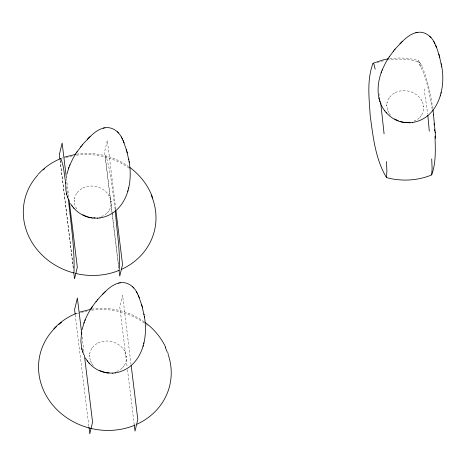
<?xml version="1.0" encoding="UTF-8"?>
<svg xmlns="http://www.w3.org/2000/svg" width="466" height="466" viewBox="0 0 466 466"><rect width="100%" height="100%" fill="white"/><g stroke="black" fill="none" stroke-linecap="round" stroke-linejoin="round"><path stroke-width="0.35" stroke-dasharray="2.33 1.75" d="M432.209 109.248C429.25 93.014 426.705 75.865 417.804 61.652L418.462 60.557L420.734 64.011M60.533 158.696L62.846 157.764M101.413 216.62L105.275 214.581L107.873 212.263L107.506 212.624L109.498 209.916L109.23 210.37L110.576 207.358L111.118 204.656L111.071 201.347L111.129 201.842L110.366 198.539L108.922 195.411L109.131 195.755C103.778 186.581 90.742 183.249 81.602 188.648L81.94 188.445L79.138 190.477L76.849 192.988L77.123 192.58L75.457 195.44L74.449 198.574L74.577 198.062L74.269 201.341L74.24 200.811L74.647 204.137L75.609 206.916L77.181 209.613M413.901 121.212L417.763 119.174L420.355 116.861L419.988 117.216L421.98 114.508L421.718 114.962L423.058 111.951L423.6 109.248L423.553 105.939L423.617 106.434L422.854 103.137L421.404 100.004L421.619 100.353C416.26 91.173 403.224 87.841 394.09 93.241L394.422 93.037L391.621 95.07L389.331 97.58L389.611 97.173L387.939 100.039L386.931 103.167L387.06 102.654L386.757 105.933L386.722 105.403L387.601 110.366L387.444 109.894L388.912 113.069L388.667 112.685L390.823 115.632M116.663 371.583L120.525 369.544L123.117 367.225L122.75 367.587L124.742 364.878L124.48 365.332L125.82 362.321L126.362 359.618L126.315 356.309L126.379 356.805L125.616 353.502L124.166 350.374L124.381 350.723C119.022 341.543 105.986 338.211 96.852 343.611L97.184 343.407L94.382 345.44L92.093 347.951L92.373 347.543L90.701 350.409L89.693 353.537L89.822 353.024L89.519 356.304L89.484 355.774L90.363 360.736L90.206 360.265L91.674 363.439L91.429 363.055L93.584 366.002M389.774 58.675C399.333 57.376 409.165 57.953 418.462 60.557M76.593 154.159C94.639 151.52 113.704 155.906 128.552 166.56M91.837 309.121C110.122 306.442 129.431 310.997 144.378 321.924M417.804 61.652L414.198 60.726A66.69 60.097 13.5 0 0 388.312 59.922M418.713 60.755L420.414 66.597M422.033 66.626C427.8 79.756 430.537 93.981 432.751 108.083M420.594 63.731L422.149 66.859M424.118 88.872L427.706 114.036M379.277 93.911L379.51 95.338M379.761 96.945L379.965 98.198M66.422 186.942L66.795 189.318M67.483 193.606L67.022 190.745M115.737 208.949L107.343 140.382L104.553 152.003L111.887 211.913M131.074 364.633L122.593 295.345L119.797 306.966L127.136 366.876M112.248 213.673L105.316 157.059L105.98 155.964C111.188 173.335 112.603 192.091 115.288 210.125M112.335 214.354L118.853 267.624M111.974 212.63L118.783 268.206M127.486 369.759L134.115 423.891M66.463 178.408L68.933 198.621M82.15 336.982L84.09 352.861M60.184 160.391L73.395 268.288M60.05 160.438L73.389 269.43M75.207 314.684L88.989 427.275M377.25 62.526A66.69 60.097 13.5 0 1 384.794 60.545M66.114 157.514A66.69 60.097 13.5 0 1 73.71 155.679M76.535 155.225A66.69 60.097 13.5 0 1 101.716 156.127L108.048 157.764A66.69 60.097 13.5 0 1 129.327 168.308M77.356 313.822A66.69 60.097 13.5 0 1 78.678 313.344M81.364 312.476A66.69 60.097 13.5 0 1 86.857 311.061M91.779 310.187A66.69 60.097 13.5 0 1 144.571 323.27M146.289 324.552A66.69 60.097 13.5 0 1 147.407 325.431"/><path stroke-width="0.7" d="M65.723 182.2L65.84 189.918L66.749 194.66M81.585 332.089L80.857 341.421L81.993 349.622M435.005 136.008C435.32 148.945 436.258 162.541 431.662 174.884L428.336 176.224A66.69 60.097 13.5 0 1 390.054 178.478L386.454 177.546L386.902 171.261L386.495 161.545M431.662 174.884L432.116 168.599L431.708 158.883M116.686 209.945C129.56 197.695 131.989 178.274 129.134 161.492M131.93 364.907C144.804 352.657 147.233 333.237 144.384 316.455M412.288 122.517C437.993 118.562 446.172 88.29 441.622 66.085M82.016 329.736L84.183 322.373M66.964 173.993L68.933 167.41M127.771 191.351L127.975 190.582M128.482 188.648L128.686 187.874M143.015 346.32L143.219 345.545M143.726 343.611L143.93 342.836M440.253 95.949L440.457 95.175M440.964 93.241L441.168 92.466M381.421 72.003C378.281 80.647 376.953 90.247 379.231 99.252M69.638 165.581L72.847 158.685L75.673 153.867M84.888 320.544C89.018 310.047 95.909 300.82 103.941 292.974M382.126 70.174L385.33 63.277L388.161 58.46M68.648 168.179L69.929 164.824M83.892 323.142L85.173 319.787M381.13 72.772L382.411 69.417M60.312 159.057L60.766 158.626C64.127 166.216 64.098 175.117 65.84 183.243M387.7 59.025L382.889 59.974L373.016 63.289C366.742 79.837 369.119 98.25 370.19 115.521C373.033 136.59 375.38 158.947 386.454 177.546M76.669 152.359L82.622 144.501L88.697 138.012M92.338 306.675L90.486 309.494M389.151 56.951L395.104 49.093L401.179 42.604M75.242 154.531L77.088 151.712M387.724 59.13L389.576 56.304M80.67 146.877L81.136 146.312M82.179 145.043L82.622 144.501M95.92 301.84L96.386 301.275M97.423 300.005L97.866 299.463M394.661 49.635L395.104 49.093M393.158 51.47L393.624 50.905M38.09 174.366C44.322 167.603 51.965 162.092 60.533 158.696M88.913 137.796C93.107 133.62 97.813 129.42 103.732 128.034M104.157 292.764C108.357 288.582 113.057 284.382 118.981 282.996M401.395 42.394C405.595 38.212 410.296 34.012 416.22 32.626M87.486 139.212L90.06 136.666M53.811 328.827C60.149 322.041 67.978 316.612 76.669 313.303M102.73 294.174L105.304 291.629M399.968 43.804L402.542 41.258M115.982 210.527C111.432 214.447 105.759 217.086 99.8 217.925M131.226 365.49C126.676 369.41 121.003 372.049 115.05 372.887M373.016 63.289L373.499 63.417L374.023 64.529L375.2 69.259M64.407 157.159L75.906 154.293M79.651 312.121L91.15 309.255M417.152 32.445C424.299 30.995 431.12 35.905 434.137 42.15M104.669 127.847C111.817 126.403 118.638 131.313 121.655 137.557M119.913 282.815C127.067 281.365 133.882 286.275 136.905 292.52M415.829 32.702L417.466 32.375M103.347 128.109L104.984 127.783M118.597 283.072L120.228 282.745M404.674 122.61L410.103 122.744M92.192 218.012L97.615 218.152M107.436 372.981L112.865 373.115M409.311 122.319L404.197 122.313M409.806 122.779L412.666 122.476M97.324 218.187L100.184 217.884M112.568 373.15L115.428 372.847M93.736 217.872L95.081 217.855M85.336 357.882C89.53 365.198 96.742 370.849 105.06 372.579M108.98 372.835L104.955 372.351L99.852 370.604M403.533 122.203L400.23 121.475M404.785 122.622C394.568 121.475 385.627 114.356 381.328 105.147M89.711 217.389L91.715 217.721M92.303 218.03C83.274 216.999 75.137 211.319 70.494 203.59M105.031 372.579L107.547 372.992M87.742 216.882L89.058 217.22M75.772 273.414L77.572 273.88A66.69 60.097 13.5 0 0 115.853 271.626L119.18 270.286C120.449 250.382 116.634 230.495 115.341 210.638M87.107 216.655L84.608 215.642M398.313 120.793L394.731 118.952M82.826 214.692L83.991 215.356M129.705 167.364C140.179 175.018 148.433 185.759 152.743 198.021M144.955 322.326C153.803 328.792 161.038 337.466 165.733 347.38M430.677 37.245L431.033 37.612M118.195 132.653L118.545 133.02M133.439 287.615L133.794 287.982M429.751 36.296L430.054 36.616M117.269 131.703L117.572 132.018M132.513 286.666L132.816 286.986M384.427 110.384L384.858 110.914M386.098 112.452L386.483 112.923M71.945 205.786L72.376 206.321M73.616 207.859L74.001 208.331M87.189 360.754L87.62 361.284M88.86 362.822L89.245 363.294M434.51 42.866L436.91 48.412L439.158 55.39M122.028 138.274L123.426 141.297M137.272 293.236L138.676 296.26M433.799 41.509L434.883 43.565M121.311 136.911L122.401 138.973M136.561 291.873L137.645 293.935M436.566 47.515L435.582 45.08M123.729 142.06L126.67 150.798M138.979 297.023L141.92 305.76M378.957 98.274L380.984 104.343M123.1 140.482L124.084 142.922M138.344 295.45L139.328 297.885M66.475 193.681L68.502 199.751M81.719 348.644L83.746 354.713M167.993 352.989L168.179 353.624M439.397 56.223L441.751 66.836M126.915 151.625L129.268 162.244M142.159 306.593L144.512 317.206M438.809 54.172L439.764 57.499M126.327 149.58L127.276 152.906M141.571 304.543L142.526 307.869M379.708 100.895L379.971 101.833M67.226 196.303L67.488 197.24M82.47 351.265L82.732 352.203M441.191 63.667L441.319 64.39M128.709 159.075L128.837 159.797M143.953 314.037L144.081 314.76M380.728 102.969L384.089 133.859M68.339 199.011C70.89 223.546 74.857 248.273 73.966 272.948L71.234 272.243A66.69 60.097 13.5 0 1 37.793 175.076M433.013 109.953L435.25 132.827M433.607 114.42L433.683 114.974M115.83 209.671L122.541 264.525L119.75 276.146L119.046 270.373M131.162 365.356L137.79 419.487L135 431.114L134.202 424.613M66.37 177.686L62.129 143.045L59.339 154.665L59.869 158.999M69.114 200.065L77.327 267.187L74.537 278.808L73.745 272.313M81.795 334.093L77.379 298.007L74.589 309.628L75.119 313.962M84.358 355.028L92.577 422.149L89.787 433.776L88.989 427.275M427.823 115.23L429.303 131.196M434.062 123.676L434.178 124.981M434.586 129.548L434.685 130.987M435.209 132L435.494 138.332M151.153 195.009A66.69 60.097 13.5 0 1 121.702 269.272M43.122 169.927A66.69 60.097 13.5 0 1 44.695 168.634M168.115 354.387A66.69 60.097 13.5 0 1 136.946 424.235M135.029 425.079A66.69 60.097 13.5 0 1 51.912 404.051A66.69 60.097 13.5 0 1 56.351 326.695M58.885 324.458A66.69 60.097 13.5 0 1 61.564 322.35M165.255 347.508A66.69 60.097 13.5 0 1 167.428 352.482"/></g></svg>
